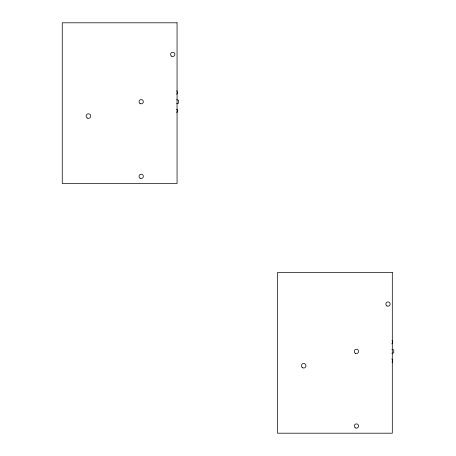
<?xml version="1.0" encoding="UTF-8"?>
<svg xmlns="http://www.w3.org/2000/svg" width="456" height="456" viewBox="0 0 456 456"><rect width="100%" height="100%" fill="white"/><g stroke="black" fill="none" stroke-linecap="round" stroke-linejoin="round"><path stroke-width="0.68" d="M176.848 112.763L177.595 109.993L176.512 109.28M392.097 362.452L392.838 359.676L391.755 358.963M176.512 94.17L177.595 93.451L176.848 90.681M391.755 343.852L392.838 343.134L392.097 340.364M176.649 103.774L178.495 103.159L178.495 100.286L176.649 99.676M391.892 353.457L393.739 352.841L393.739 349.974L391.892 349.359M177.059 22.8L62.261 22.8L62.261 183.517L177.059 183.517L177.059 22.8M392.302 272.483L277.505 272.483L277.505 433.2L392.302 433.2L392.302 272.483M302.51 367.747A2.297 2.297 0 0 0 305.953 365.758A2.297 2.297 0 0 0 302.51 363.768A2.297 2.297 0 0 0 302.51 367.747M355.355 353.269A2.155 2.155 0 0 0 358.581 351.405A2.155 2.155 0 0 0 355.355 349.541A2.155 2.155 0 0 0 355.355 353.269M355.355 427.888A2.155 2.155 0 0 0 358.581 426.024A2.155 2.155 0 0 0 355.355 424.16A2.155 2.155 0 0 0 355.355 427.888M386.922 305.919A2.155 2.155 0 0 0 390.154 304.055A2.155 2.155 0 0 0 386.922 302.191A2.155 2.155 0 0 0 386.922 305.919M87.267 118.058A2.297 2.297 0 0 0 90.71 116.075A2.297 2.297 0 0 0 87.267 114.085A2.297 2.297 0 0 0 87.267 118.058M140.106 103.586A2.155 2.155 0 0 0 143.338 101.722A2.155 2.155 0 0 0 140.106 99.858A2.155 2.155 0 0 0 140.106 103.586M140.106 178.205A2.155 2.155 0 0 0 143.338 176.341A2.155 2.155 0 0 0 140.106 174.477A2.155 2.155 0 0 0 140.106 178.205M171.678 56.23A2.155 2.155 0 0 0 174.904 54.367A2.155 2.155 0 0 0 171.678 52.503A2.155 2.155 0 0 0 171.678 56.23"/></g></svg>
